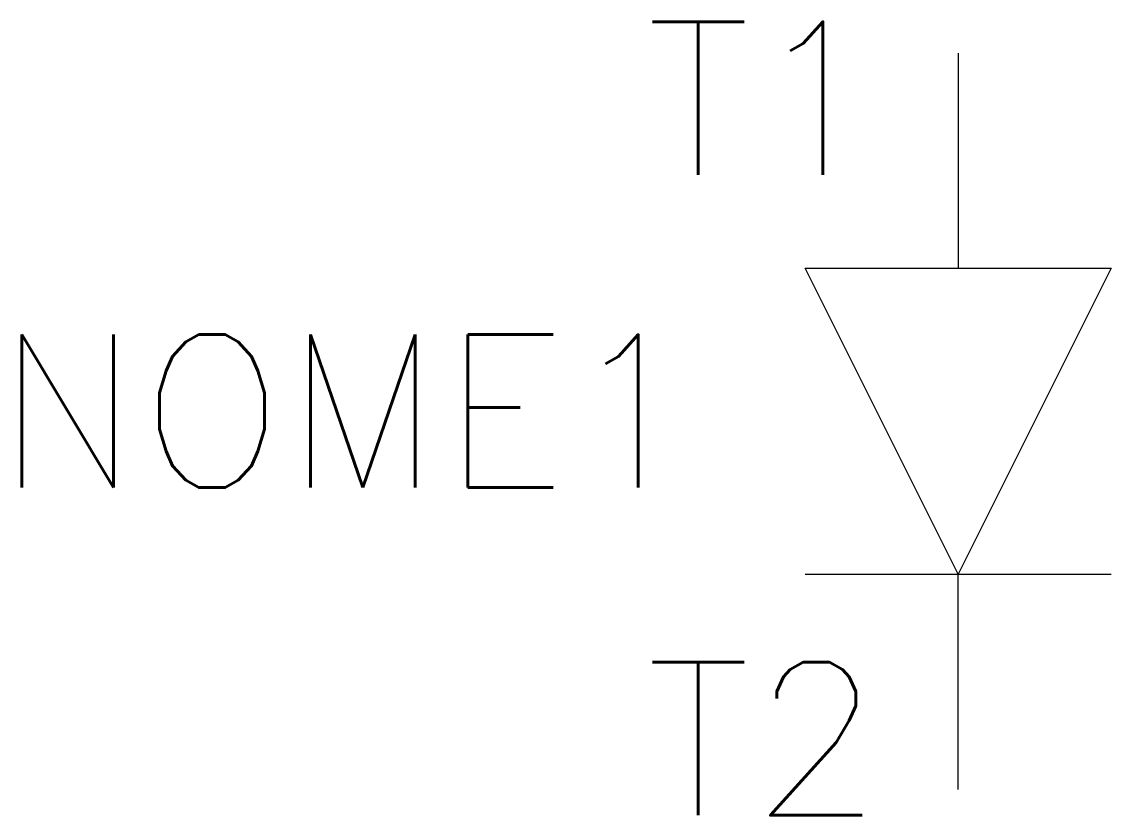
# Model space of a CAD drawing. Extents: x 338.9 to 353.2, y 175.6 to 186.
import ezdxf
from ezdxf.enums import TextEntityAlignment as Align

# ---------------------------------------------------------------- set-up
doc = ezdxf.new("R2010")
doc.units = 0
doc.header["$MEASUREMENT"] = 0
doc.layers.get('0').update_dxf_attribs({"linetype": 'CONTINUOUS'})
doc.styles.add('ROMANS', font='romans')

msp = doc.modelspace()

# ---------------------------------------------------------------- linework, layer by layer
for p, q in [((351.175, 185.581), (351.175, 182.769)), ((349.175, 182.769), (353.175, 182.769)), ((351.175, 178.768), (349.175, 182.769)), ((353.175, 182.769), (351.175, 178.768)), ((349.175, 178.768), (353.175, 178.768)), ((351.175, 175.956), (351.175, 178.768))]:
    msp.add_line(p, q)

# ---------------------------------------------------------------- texts
at = {"style": 'ROMANS'}
for tag, p in [('T1', (350.179, 184.989)), ('NOME1', (347.767, 180.901)), ('T2', (350.179, 176.618))]:
    msp.add_attdef(tag, text='', height=2, dxfattribs=at).set_placement(p, align=Align.MIDDLE_RIGHT)

doc.saveas('drawing.dxf')
